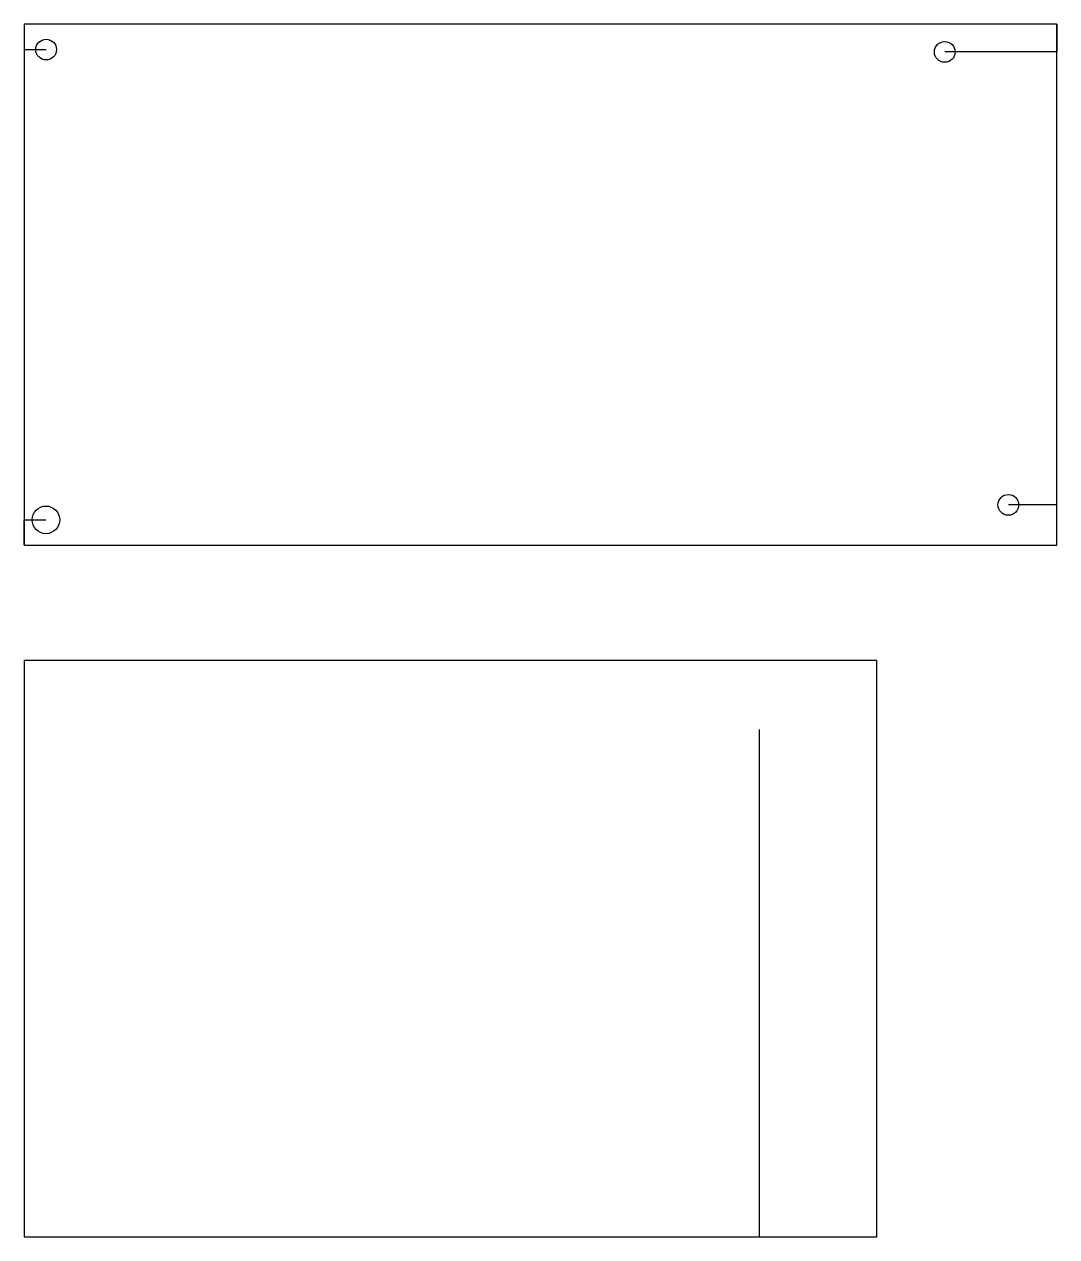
# Model space of a CAD drawing. Header units: inches. Extents: x 1 to 5.48, y 1 to 6.26.
import ezdxf

# ---------------------------------------------------------------- set-up
doc = ezdxf.new("R2010")
doc.units = ezdxf.units.IN
doc.header["$MEASUREMENT"] = 0

msp = doc.modelspace()

# ---------------------------------------------------------------- linework, layer by layer
for p, q in [((1, 6.26), (1, 6.15)), ((5.48, 6.26), (5.48, 6.14)), ((1, 6.15), (1.095, 6.15)), ((5.48, 6.14), (4.994, 6.14)), ((5.48, 4.175), (5.27, 4.175)), ((5.48, 4.045), (5.48, 4.175)), ((1, 4), (1, 4.11)), ((1, 4.11), (1.094, 4.11)), ((4.19, 1), (4.19, 3.2)), ((1, 1), (4.19, 1))]:
    msp.add_line(p, q)
for points in [[(1, 4), (5.48, 4), (5.48, 6.26), (1, 6.26)], [(1, 1), (4.7, 1), (4.7, 3.5), (1, 3.5)]]:
    msp.add_lwpolyline(points, close=True)
for centre, radius in [((1.095, 6.15), 0.045), ((4.994, 6.14), 0.045), ((5.27, 4.175), 0.045), ((1.094, 4.11), 0.06)]:
    msp.add_circle(centre, radius)

doc.saveas('drawing.dxf')
